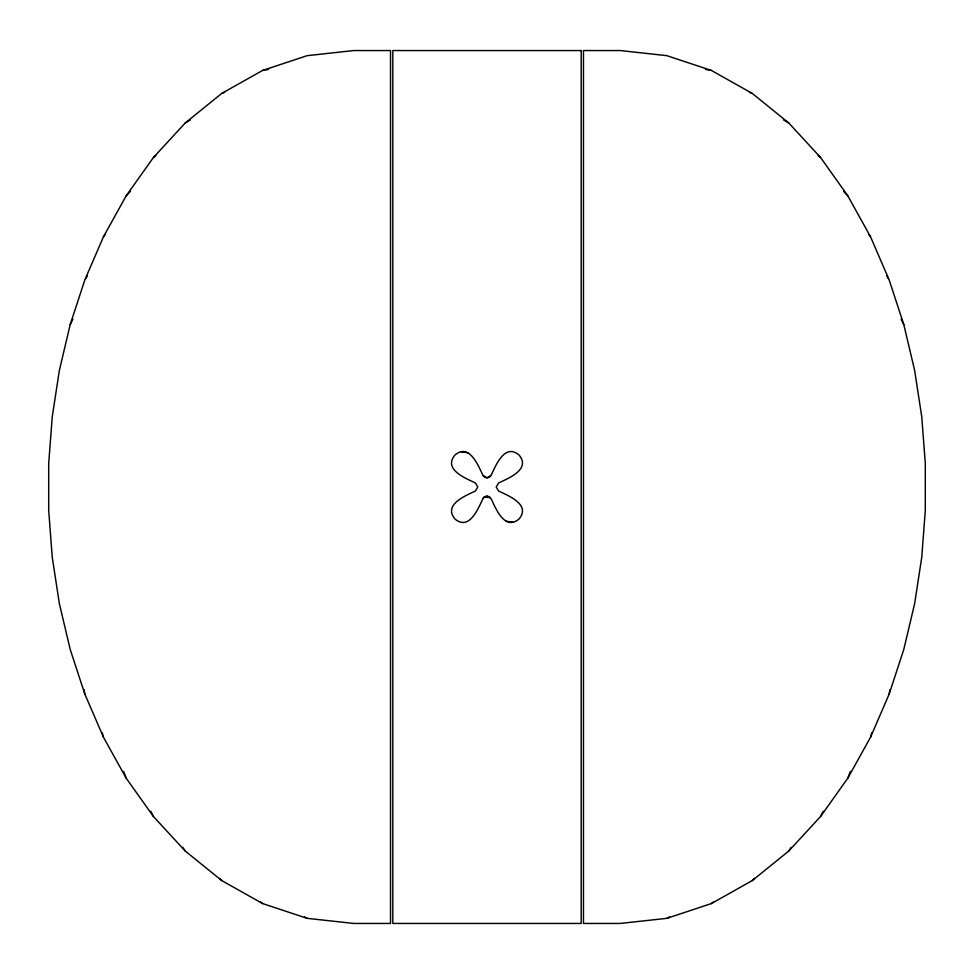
<?xml version="1.0" encoding="UTF-8"?>
<svg xmlns="http://www.w3.org/2000/svg" width="974" height="974" viewBox="0 0 974 974"><rect width="100%" height="100%" fill="white"/><g stroke="black" fill="none" stroke-linecap="round" stroke-linejoin="round"><path stroke-width="1.46" d="M483.993 497.337L487 496.192L491.03 498.566C495.705 508.27 504.605 531.147 519.02 519.008C531.147 504.617 508.306 495.693 498.603 491.03L496.216 487L498.603 482.97C508.306 478.307 531.147 469.383 519.02 454.992C504.605 442.853 495.705 465.73 491.03 475.434L487 477.808L482.97 475.434C478.295 465.73 469.395 442.853 454.98 454.992C442.853 469.383 465.694 478.307 475.397 482.97L477.784 487L475.397 491.03C465.694 495.693 442.853 504.617 454.98 519.008C469.383 531.147 478.283 508.294 482.97 498.603L483.993 497.337L490.007 497.337A4.59 4.59 0 0 0 483.993 497.337L482.97 498.566M491.03 475.434L490.007 476.663A4.59 4.59 0 0 1 483.993 476.663L482.97 475.434M889.165 694.085L903.787 649.451L914.61 603.746L921.745 557.323L925.3 510.486L925.3 463.514L921.745 416.677L914.61 370.254L903.787 324.549L889.165 279.915L870.549 236.792L847.757 195.737L820.546 157.471L788.733 122.943L752.257 93.419L711.361 70.42L666.837 55.664L620.231 50.551L583.475 50.551L583.475 923.449L620.231 923.449L666.837 918.336L711.361 903.58L752.257 880.581L788.733 851.057L820.546 816.529L847.757 778.263L870.549 737.208L889.165 694.085L889.944 689.616M70.213 324.549L59.39 370.254L52.255 416.677L48.7 463.514L48.7 510.486L52.255 557.323L59.39 603.746L70.213 649.451L84.835 694.085L103.451 737.208L126.243 778.263L153.454 816.529L185.267 851.057L221.743 880.581L262.639 903.58L307.163 918.336L353.769 923.449L390.525 923.449L390.525 50.551L353.769 50.551L307.163 55.664L262.639 70.42L221.743 93.419L185.267 122.943L153.454 157.471L126.243 195.737L103.451 236.792L84.835 279.915L70.213 324.549L72.867 319.277M870.549 737.208L871.742 732.813M847.757 778.263L850.387 771.359M820.546 816.529L823.249 811.269M85.639 278.625L87.246 276.056M788.733 851.057L791.241 847.392M103.451 236.792L105.289 234.405M752.257 880.581L754.326 878.353M126.243 195.737L130.431 191.403M153.454 157.471L155.803 155.584M711.361 903.58L713.747 901.729M185.267 122.943L190.478 119.887M666.837 918.336L669.515 916.984M221.743 93.419L224.58 92.335M262.639 70.42L268.495 69.41M461.201 451.79L468.117 452.776M512.799 522.21L505.883 521.224M705.505 69.41L711.361 70.42M749.42 92.335L752.257 93.419M304.485 916.984L307.163 918.336M783.522 119.887L788.733 122.943M260.253 901.729L262.639 903.58M818.197 155.584L820.546 157.471M843.569 191.403L847.757 195.737M219.674 878.353L221.743 880.581M868.711 234.405L870.549 236.792M182.759 847.392L185.267 851.057M886.754 276.056L888.361 278.625M150.751 811.269L153.454 816.529M901.133 319.277L903.787 324.549M123.613 771.359L126.243 778.263M102.258 732.813L103.451 737.208M84.056 689.616L84.835 694.085M581.186 50.551L392.814 50.551L392.814 923.449L581.186 923.449L581.186 50.551"/></g></svg>
